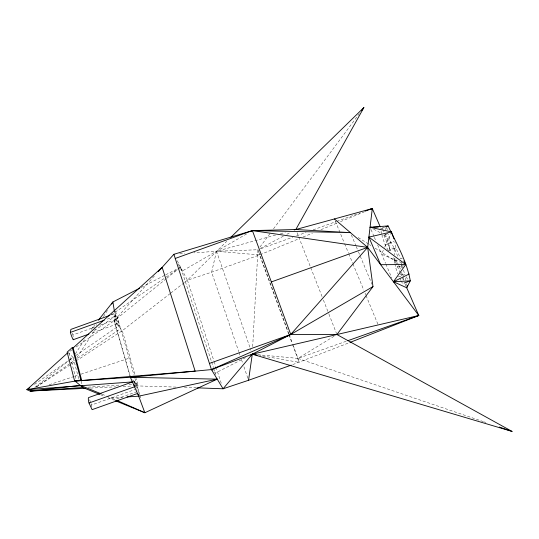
<?xml version="1.0" encoding="UTF-8"?>
<svg xmlns="http://www.w3.org/2000/svg" width="539" height="539" viewBox="0 0 539 539"><rect width="100%" height="100%" fill="white"/><g stroke="black" fill="none" stroke-linecap="round" stroke-linejoin="round"><path stroke-width="0.4" stroke-dasharray="2.69 2.02" d="M118.162 325.623L119.004 326.6A7.836 1.206 70 0 0 119.092 323.575L118.075 320.038A7.836 1.206 70 0 0 115.184 313.334L114.585 312.438L114.16 320.718L130.364 377.28M252.69 346.671L257.945 249.746L216.516 251.268L193.946 252.872M403.428 280.179L400.787 274.102L400.962 272.525M401.481 267.795L401.744 265.431L395.66 267.607L397.856 273.751M386.443 233.886L387.898 233.63L391.105 242.624L389.192 247.421L394.44 248.6L395.983 248.055L394.898 241.903M385.398 229.789L386.328 227.485M383.296 250.312L381.599 254.145L401.252 262.581M384.664 247.239L390.788 233.434M76.922 357.606L95.302 329.188M103.427 316.629L107.49 310.349M75.366 353.867L85.317 338.512M91.199 329.437L94.702 324.781M259.953 247.051L270.497 232.902M273.509 228.859L359.345 113.655M154.343 276.029L114.16 320.718L75.581 347.332M184.762 282.241L187.417 280.179L226.737 241.304M166.275 278.71L114.16 320.718L122.299 330.697L135.215 375.373M166.928 278.185L180.605 267.155L211.369 361.218M34.792 387.426L69.14 360.47M69.8 359.951L73.102 357.357L78.775 378.998M170.142 293.58L122.299 330.697L77.293 360.187M170.809 293.068L184.095 282.759M34.53 384.374L68.285 360.739M68.972 360.254L73.102 357.357M36.362 386.78L70.077 363.488M70.764 363.016L74.887 360.16M77.656 358.253L120.581 328.595M92.102 328.042L96.872 324.754M111.196 314.884L165.48 277.558M94.399 330.582L116.714 315.2M72.132 349.71L68.002 352.56L74.092 358.294M75.851 355.464L118.486 326.021L114.605 312.539M166.167 277.08L178.544 268.57M179.231 268.099L180.605 267.155L179.116 267.923M36.504 386.914L70.959 364.337M71.667 363.872L74.476 362.033M334.072 336.262L297.979 358.388L258.1 354.723M246.653 233.906L181.926 271.198L177.836 263.409M260.175 248.553L283.932 235.873M286.903 234.29L290.615 232.309M141.178 287.435L164.981 275.193M165.729 274.809L178.375 268.301M245.622 357.606L215.277 373.163L213.188 369.687M177.243 260.728L187.417 280.179L211.611 272.182L259.522 254.94L299.192 238.629M303.08 237.025L312.411 233.192M320.968 229.668L337.299 222.957M340.412 221.677L364.526 211.76M292.771 364.593L349.157 342.757M261.098 248.607L292.643 237.248M296.591 235.826L306.051 232.417M313.152 229.863L336.026 221.623M336.814 221.34L360.47 212.824M111.425 314.81L114.544 313.691L116.539 319.256A7.903 1.226 69.9 0 1 117.192 323.926L91.28 333.23M107.308 319.128L114.383 316.582A7.836 1.206 70 0 0 117.192 323.926M73.27 336.653A7.89 1.637 69.8 0 0 72.88 334.948L94.466 327.193M99.984 325.206L116.539 319.256M381.996 228.125L385.048 227.027M380.615 228.886L385.136 227.263M385.324 234.101L388.619 243.332L389.886 250.237L388.41 250.763L385.122 244.767L381.915 235.772L387.15 233.892M388.619 243.332L393.996 241.405M385.122 244.767L391.105 242.624L394.44 248.6L398.422 257.783M388.41 250.763L395.983 248.055L400.558 258.599L402.209 258.147L399.884 258.983M394.844 263.059L394.433 260.788L396.731 259.966M398.752 265.336L399.54 266.758L403.441 265.363M403.388 270.046L405.032 274.654L398.948 276.83L398.126 274.519M91.859 406.884L91.435 405.032L135.019 389.515M137.041 391.631L113.54 399.999L107.409 397.506M346.146 341.288L297.979 358.388L299.091 362.349L259.677 355.477M49.217 384.731L73.809 376.566M74.604 376.303L77.778 375.245M80.951 374.194L130.148 357.856M275.584 235.078L216.516 251.268L211.611 272.182L238.764 351.671M280.435 233.744L285.293 232.417M394.433 260.788L396.01 260.364L398.361 264.629M179.73 253.882L184.749 253.525M87.931 387.197L120.621 385.014M129.01 384.455L132.358 384.226M133.2 384.172L136.549 383.95M106.688 396.071L111.324 397.95L122.926 397.203M90.471 388.087L115.595 386.847M123.128 386.476L132.345 386.018M135.693 385.857L176.017 387.09M184.419 387.393L196.183 387.817M288.614 333.917L259.522 254.94L216.516 251.268L250.904 350.229M400.787 274.102L405.032 274.654M483.402 421.639L297.979 358.388L292.758 344.219M484.197 421.909L485.787 422.455M102.06 394.191L105.92 395.761M100.517 394.703L104.344 396.259M111.324 397.95L115.13 399.635M373.608 229.163L381.403 233.279M358.179 237.524L368.777 244.18M369.484 244.625L370.899 245.514M375.137 248.176L399.015 263.504M134.218 381.43L135.094 382.441A8.105 1.287 70.7 0 1 138.011 389.131L139.096 392.904A8.105 1.287 70.7 0 1 139.406 394.46M116.673 323.798L116.013 322.989M132.783 379.887L138.206 385.729L136.131 378.56M384.071 234.991L391.105 242.624M382.737 229.452L384.583 232.774M406.211 276.783L407.78 279.626M399.722 278.252L400.888 280.381M401.272 281.095L402.431 283.231M383.862 235.166L391.105 251.821M393.652 257.682L400.133 272.599M405.079 283.972L406.069 286.249M371.054 229.594L374.019 236.5M374.349 237.268L375.67 240.333M377.644 244.942L385.547 263.349M385.877 264.11L391.799 277.908M351.374 234.95L355.888 245.744M356.212 246.512L358.145 251.14M358.469 251.915L372.018 284.296M335.359 221.273L344.306 242.934M344.623 243.709L348.457 252.993M348.78 253.768L352.614 263.045M352.93 263.82L363.798 290.123M365.078 293.216L365.718 294.766M366.035 295.54L377.859 324.161M297.036 232.666L322.187 296.915M323.413 300.048L328.628 313.375M328.931 314.156L336.599 333.742M288.985 333.985L257.945 249.746L259.522 254.94M289.275 334.766L292.468 343.431M288.904 334.706L292.104 343.397M292.394 344.185L299.091 362.349M401.744 265.431L403.111 269.278M399.54 266.758L400.383 269.129M401.508 272.289L402.633 275.442M239.033 352.466L240.118 355.646M241.479 359.621L242.833 363.596M243.924 366.776L247.994 378.695M187.417 280.179L213.895 360.834M214.158 361.635L215.735 366.426M215.998 367.221L221.239 383.195M211.632 362.013L213.451 367.591M213.713 368.386L215.762 374.659M72.32 333.075L72.88 334.948M115.595 311.313L134.009 375.124M134.932 378.331L139.621 394.582M139.85 395.37L140.989 399.318M134.534 381.774L136.374 388.154M114.383 320.988L130.344 376.7M81.227 381.167L82.063 384.354M136.758 389.562L137.081 390.782M69.208 353.058L75.979 379.025M381.046 231.184L381.915 235.772M386.78 227.485L387.204 229.789M394.979 263.82L395.66 267.607M403.051 276.992L403.576 280.024M401.218 262.392L401.609 264.676M405.456 277.935L405.773 280.395M406.197 283.669L406.406 285.313M394.44 248.6L394.703 255.008M394.831 258.208L394.925 260.613M133.652 382.205A8.105 1.287 70.7 0 1 133.746 381.497A8.173 1.307 70.7 0 1 135.019 384.347M135.269 384.987A8.173 1.307 70.7 0 1 135.983 386.975M89.615 399.81A8.159 1.752 70.8 0 1 90.848 403.051M91.057 403.718A8.159 1.752 70.8 0 1 91.435 405.032"/><path stroke-width="0.81" d="M209.435 363.421L290.75 334.463L336.909 334.53L372.981 286.607L367.665 247.388L372.301 208.559L294.193 229.978M197.025 387.844L223.072 388.787L248.54 380.285L252.286 354.19L418.783 315.504L406.729 287.772L407.336 285.529M88.928 334.072L73.223 339.711A7.822 1.61 69.9 0 1 70.373 332.408L70.885 329.39L109.862 315.369M158.25 271.683L173.881 254.3L252.393 230.598L295.81 229.533L363.865 107.591L230.948 237.194M111.546 304.07L112.9 301.981L139.689 288.203M361.858 110.286L363.865 107.591M98.341 320.22L112.9 301.981L114.457 311.63M255.607 354.494L252.286 354.19L223.072 388.787L211.443 369.586L173.881 254.3M250.803 354.952L290.75 334.463L367.665 247.388L334.396 218.955M74.537 380.675L80.87 380.15L81.726 380.494L73.149 347.898L72.287 347.507L67.132 352.169L74.537 380.675L82.898 387.534L99.749 394.393M73.149 347.898L162.158 267.337L195.145 371.135L75.406 381.019L26.95 389.684L30.171 391.058L85.445 388.329M132.87 381.881L26.95 389.684L67.375 353.119M26.95 389.684L29.706 387.757M75.406 381.019L130.364 377.28L211.443 369.586L290.75 334.463L372.981 286.607M250.958 231.426L252.393 230.598L350.404 232.639L295.81 229.533M409.162 274.007L393.443 281.742L406.729 287.772L410.3 280.846C406.837 261.354 396.569 243.608 388.093 225.935L370.064 227.29L391.469 231.898L393.942 238.824M116.66 400.309L144.863 412.746L138.678 396.178L130.364 377.28L217.23 379.146L144.863 412.746L115.063 400.618M369.97 209.523L372.301 208.559L380.271 226.892M349.939 342.447L418.783 315.504L367.665 247.388L252.393 230.598L175.236 258.45M257.211 355.046L252.286 354.19L211.443 369.586L212.386 370.084M365.206 211.12L372.301 208.559M70.373 332.408L104.168 320.254M385.809 226.751L388.093 225.935M271.353 281.924L367.665 247.388M404.102 283.056L410.3 280.846L393.443 281.742L405.786 264.528L403.799 260.984M132.951 381.78L88.531 397.614A8.092 1.718 70.9 0 0 89.002 403.004L92.115 409.647L137.499 393.497M89.002 403.004L134.548 386.78A8.105 1.287 70.7 0 1 134.063 384.94M347.722 340.729L418.783 315.504M248.54 380.285L291.188 365.152M82.898 387.534L30.171 391.058L31.761 390.532M368.892 237.126L405.786 264.528L380.655 264.703L368.892 237.126L391.469 231.898M127.076 396.933L138.678 396.178L217.23 379.146M30.171 391.058L80.452 385.405L101.292 393.874M370.064 227.29L371.721 227.236M373.379 227.175L378.351 227.007M252.286 354.19L512.05 431.409L336.909 334.53M499.316 427.07L512.05 431.409M252.393 230.598L290.75 334.463M137.984 393.766L138.678 396.178M72.287 347.507L80.87 380.15M73.445 339.125A7.89 1.637 69.8 0 1 73.223 339.711"/></g></svg>
